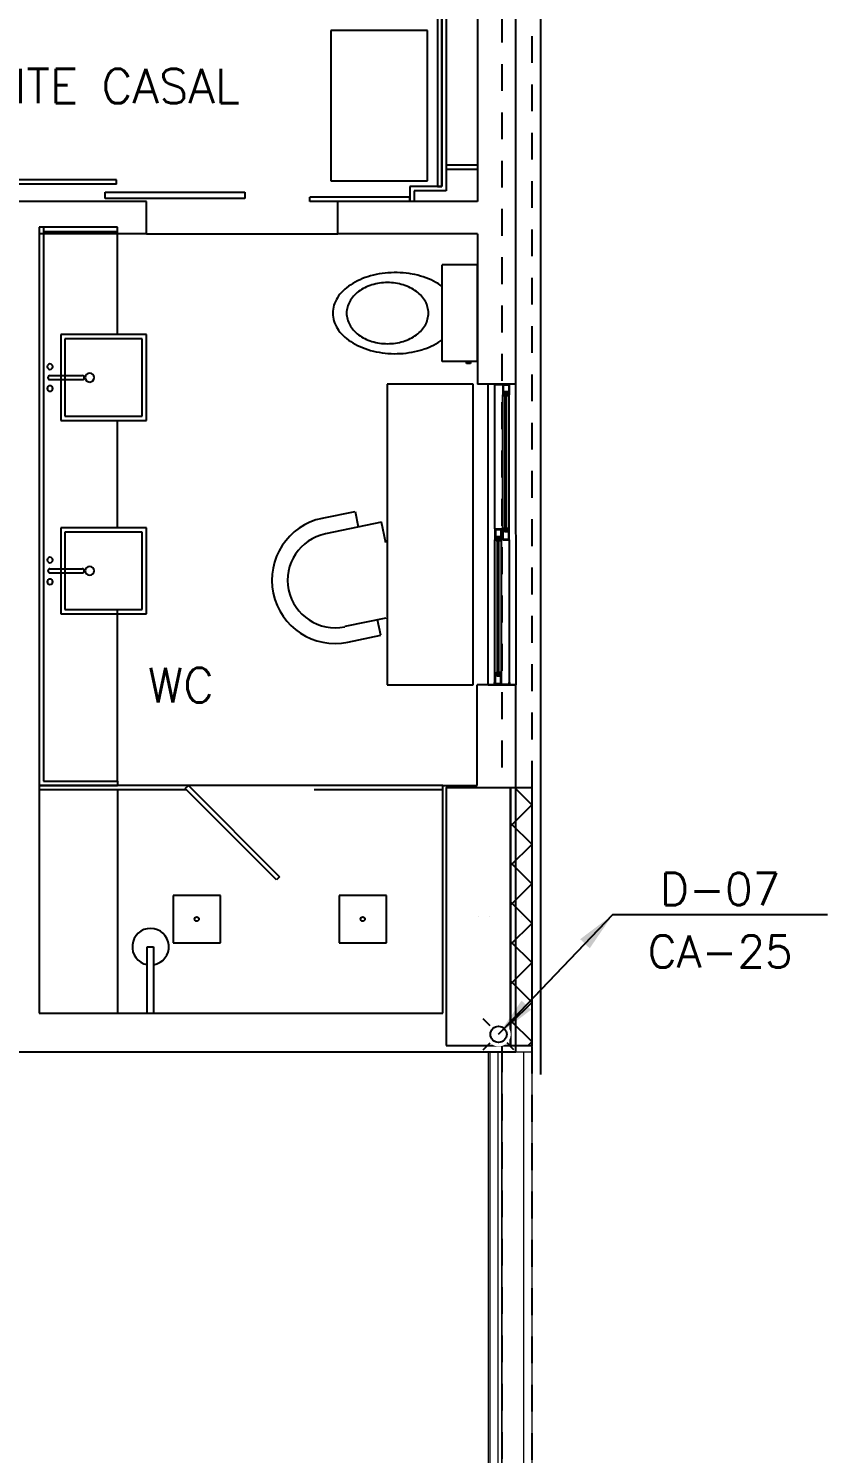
# Model space of a CAD drawing. Header units: millimetres. Extents: x 188.6 to 263.2, y 40.1 to 120.1.
# Drawn here: x 259.39 to 263.11, y 48.13 to 54.76 of the extents above; entities that cross this region are included whole.
import ezdxf
from ezdxf.enums import TextEntityAlignment as Align

# ---------------------------------------------------------------- set-up
doc = ezdxf.new("R2010")
doc.units = ezdxf.units.MM
doc.set_wipeout_variables(frame=1)
doc.linetypes.add('HIDDEN2', pattern=[0.1875, 0.125, -0.0625])
doc.linetypes.add('Linha Tracejada 2_1', pattern=[300, 200, -100])
for name, color, linetype in [('_XREF TL$0$S_CINZA_251', 251, 'Continuous'), ('_XREF TL$0$S_ESQ', 8, 'Continuous'), ('_XREF TL$0$S_HACHURA', 8, 'Continuous'), ('ARQ', 8, 'Continuous'), ('ARQ-BASE', 8, 'Continuous'), ('ESTR-PILARES', 11, 'Continuous'), ('ESTR-VIGAS', 11, 'HIDDEN2'), ('ESTRUTURA', 7, 'Continuous'), ('SPDA-COL', 7, 'Continuous'), ('SPDA-D', 164, 'Continuous'), ('XREF_305_306$0$XREF-TIPO$0$V-MC-VISTA2', 1, 'Continuous')]:
    doc.layers.add(name, color=color, linetype=linetype)
doc.styles.add('60-75', font='romans.shx', dxfattribs={"height": 0.12})
doc.styles.add('ROMANS', font='ROMANS.SHX', dxfattribs={"height": 0.15})
doc.dimstyles.new('IND75', dxfattribs={"dimtxt": 0.15, "dimasz": 0.1875, "dimexe": 0.15, "dimexo": 0, "dimgap": 0.1, "dimtad": 1, "dimzin": 10, "dimdsep": 46, "dimtxsty": '60-75', "dimcen": 0, "dimclrd": 256, "dimclre": 1, "dimclrt": 256, "dimadec": 0, "dimazin": 0, "dimtfac": 1, "dimtix": 1, "dimtmove": 2, "dimatfit": 3, "dimfxl": 0.15, "dimtolj": 1, "dimtzin": 6, "dimarcsym": 0})
pattern_1 = [(0, (-2859.947, -1306.207), (0, 6.985), [5.08, -1.905]), (90, (-2859.947, -1306.207), (-6.985, 4e-16), [5.08, -1.905])]
pattern_2 = [(0, (-2860.427, -1306.207), (0, 6.985), [5.08, -1.905]), (90, (-2860.427, -1306.207), (-6.985, 4e-16), [5.08, -1.905])]

# ---------------------------------------------------------------- blocks, each defined once
blk = doc.blocks.new('ESTR-1TP-29.09.2016')
at = {"layer": 'ESTR-PILARES'}
for p, q in [((58.3371, 13.5502), (58.4174, 13.4698)), ((58.3174, 13.3718), (58.4174, 13.4718)), ((58.3174, 13.386), (58.4174, 13.286)), ((58.3174, 13.188), (58.4174, 13.288)), ((58.3174, 13.2021), (58.4174, 13.1021)), ((58.3174, 13.0041), (58.4174, 13.1041)), ((58.3174, 13.0183), (58.4174, 12.9183)), ((58.1674, 12.9502), (58.1674, 12.9502)), ((58.2174, 12.9502), (58.2174, 12.9502)), ((58.3674, 12.9502), (58.3674, 12.9502)), ((58.3174, 12.8203), (58.4174, 12.9203)), ((58.3174, 12.8344), (58.4174, 12.7344)), ((58.3174, 12.6364), (58.4174, 12.7364)), ((58.3174, 12.6506), (58.4174, 12.5506)), ((58.3174, 12.4526), (58.4174, 12.5526)), ((58.3174, 12.4667), (58.4174, 12.3667)), ((58.3989, 12.3502), (58.4174, 12.3687))]:
    blk.add_line(p, q, dxfattribs=at)
for points in [[(58.0174, 12.3502), (58.3174, 12.3502), (58.3174, 13.5502), (58.0174, 13.5502), (58.0174, 12.3502)], [(58.4174, 13.5502), (58.3174, 13.5502), (58.3174, 12.3502), (58.4174, 12.3502), (58.4174, 13.5502)]]:
    blk.add_lwpolyline(points, dxfattribs=at)
at = {"layer": 'ESTR-VIGAS'}
for points in [[(58.2774, 19.8452), (58.2774, 13.5502)], [(58.4174, 13.5502), (58.4174, 19.8452)], [(58.2774, 12.3502), (58.2774, 9.3652)], [(58.4174, 9.2952), (58.4174, 12.3502)]]:
    blk.add_lwpolyline(points, dxfattribs=at)
blk = doc.blocks.new('_XREF TL$0$XREF_305_306$0$XREF-TIPO$0$A$C23913CE5-flat-1')
at = {"layer": '_XREF TL$0$S_ESQ'}
for p, q in [((0.003, -0.675), (0.003, -0.0022)), ((0.039, -0.003), (0.039, -0.05)), ((0.069, -0.003), (0.039, -0.003)), ((0.039, -0.675), (0.039, -0.05)), ((0.049, -0.05), (0.039, -0.05)), ((0.041, -0.005), (0.041, -0.048)), ((0.067, -0.005), (0.041, -0.005)), ((0.047, -0.048), (0.041, -0.048)), ((0.067, -0.036), (0.047, -0.036)), ((0.047, -0.048), (0.047, -0.036)), ((0.069, -0.038), (0.049, -0.038)), ((0.049, -0.05), (0.049, -0.038)), ((0.051, -0.686), (0.051, -0.039)), ((0.051, -0.039), (0.057, -0.039)), ((0.057, -0.686), (0.057, -0.039)), ((0.059, -0.05), (0.059, -0.038)), ((0.069, -0.05), (0.059, -0.05)), ((0.061, -0.048), (0.061, -0.04)), ((0.067, -0.04), (0.061, -0.04)), ((0.067, -0.048), (0.061, -0.048)), ((0.067, -0.005), (0.067, -0.036)), ((0.067, -0.04), (0.067, -0.048)), ((0.069, -0.003), (0.069, -0.05)), ((0.069, -0.675), (0.069, -0.05)), ((0.003, -0.675), (0.003, -0.725)), ((0.003, -0.675), (0.033, -0.675)), ((0.013, -0.725), (0.003, -0.725)), ((0.003, -1.3465), (0.003, -0.725)), ((0.005, -0.677), (0.005, -0.723)), ((0.005, -0.677), (0.031, -0.677)), ((0.011, -0.723), (0.005, -0.723)), ((0.011, -0.723), (0.011, -0.711)), ((0.031, -0.711), (0.011, -0.711)), ((0.013, -0.725), (0.013, -0.713)), ((0.033, -0.713), (0.013, -0.713)), ((0.015, -1.3575), (0.015, -0.714)), ((0.015, -0.714), (0.021, -0.714)), ((0.021, -1.3575), (0.021, -0.714)), ((0.023, -0.725), (0.023, -0.713)), ((0.033, -0.725), (0.023, -0.725)), ((0.031, -0.715), (0.025, -0.715)), ((0.025, -0.723), (0.025, -0.715)), ((0.031, -0.723), (0.025, -0.723)), ((0.031, -0.677), (0.031, -0.711)), ((0.031, -0.715), (0.031, -0.723)), ((0.033, -0.675), (0.033, -0.725)), ((0.033, -1.397), (0.033, -0.725)), ((0.039, -0.725), (0.039, -0.675)), ((0.049, -0.675), (0.039, -0.675)), ((0.039, -0.725), (0.069, -0.725)), ((0.041, -0.723), (0.041, -0.677)), ((0.047, -0.677), (0.041, -0.677)), ((0.041, -0.723), (0.067, -0.723)), ((0.047, -0.677), (0.047, -0.689)), ((0.067, -0.689), (0.047, -0.689)), ((0.049, -0.675), (0.049, -0.687)), ((0.069, -0.687), (0.049, -0.687)), ((0.051, -0.686), (0.057, -0.686)), ((0.059, -0.675), (0.059, -0.687)), ((0.069, -0.675), (0.059, -0.675)), ((0.061, -0.677), (0.061, -0.685)), ((0.067, -0.677), (0.061, -0.677)), ((0.067, -0.685), (0.061, -0.685)), ((0.067, -0.685), (0.067, -0.677)), ((0.067, -0.723), (0.067, -0.689)), ((0.069, -0.725), (0.069, -0.675)), ((0.069, -0.725), (0.069, -1.3982)), ((0.003, -1.397), (0.003, -1.3465)), ((0.013, -1.3465), (0.003, -1.3465)), ((0.011, -1.3485), (0.005, -1.3485)), ((0.005, -1.395), (0.005, -1.3485)), ((0.011, -1.3485), (0.011, -1.3605)), ((0.031, -1.3605), (0.011, -1.3605)), ((0.013, -1.3465), (0.013, -1.3585)), ((0.033, -1.3585), (0.013, -1.3585)), ((0.015, -1.3575), (0.021, -1.3575)), ((0.023, -1.3465), (0.023, -1.3585)), ((0.033, -1.3465), (0.023, -1.3465)), ((0.025, -1.3485), (0.025, -1.3565)), ((0.031, -1.3485), (0.025, -1.3485)), ((0.031, -1.3565), (0.025, -1.3565)), ((0.031, -1.3565), (0.031, -1.3485)), ((0.031, -1.395), (0.031, -1.3605)), ((0.033, -1.397), (0.033, -1.3585)), ((0.003, -1.397), (0.033, -1.397)), ((0.005, -1.395), (0.031, -1.395))]:
    blk.add_line(p, q, dxfattribs=at)
for points in [[(0.001, -0.0002), (0.001, -0.0104), (0.003, -0.0104), (0.003, -0.0022), (0.069, -0.0022), (0.069, -0.0102), (0.071, -0.0102), (0.071, -0.0002), (0.001, -0.0002)], [(0.001, -1.4002), (0.001, -1.39), (0.003, -1.39), (0.003, -1.3982), (0.069, -1.3982), (0.069, -1.3902), (0.071, -1.3902), (0.071, -1.4002), (0.001, -1.4002)]]:
    blk.add_lwpolyline(points, dxfattribs=at)
for points in [[(0.0505, -0.0385, 1), (0.0495, -0.0385), (0.0495, -0.05, -0.414214), (0.049, -0.0505), (0.044, -0.0505, 0.38517), (0.049, -0.055), (0.0505, -0.055)], [(0.064, -0.0505), (0.059, -0.0505, -0.414214), (0.0585, -0.05), (0.0585, -0.0385, 1), (0.0575, -0.0385), (0.0575, -0.055), (0.059, -0.055, 0.38517)], [(0.0145, -0.7135, 1), (0.0135, -0.7135), (0.0135, -0.725, -0.414214), (0.013, -0.7255), (0.008, -0.7255, 0.38517), (0.013, -0.73), (0.0145, -0.73)], [(0.028, -0.7255), (0.023, -0.7255, -0.414214), (0.0225, -0.725), (0.0225, -0.7135, 1), (0.0215, -0.7135), (0.0215, -0.73), (0.023, -0.73, 0.38517)], [(0.0505, -0.6865, -1), (0.0495, -0.6865), (0.0495, -0.675, 0.414214), (0.049, -0.6745), (0.044, -0.6745, -0.38517), (0.049, -0.67), (0.0505, -0.67)], [(0.064, -0.6745), (0.059, -0.6745, 0.414214), (0.0585, -0.675), (0.0585, -0.6865, -1), (0.0575, -0.6865), (0.0575, -0.67), (0.059, -0.67, -0.38517)], [(0.0135, -1.3465, 0.414214), (0.013, -1.346), (0.008, -1.346, -0.38517), (0.013, -1.3415), (0.0145, -1.3415), (0.0145, -1.358, -1), (0.0135, -1.358)], [(0.0225, -1.3465, -0.414214), (0.023, -1.346), (0.028, -1.346, 0.38517), (0.023, -1.3415), (0.0215, -1.3415), (0.0215, -1.358, 1), (0.0225, -1.358)]]:
    blk.add_lwpolyline(points, format="xyb", close=True, dxfattribs=at)
blk = doc.blocks.new('arq-3pav')
at = {"layer": '_XREF TL$0$S_CINZA_251'}
h = blk.add_hatch(dxfattribs=at)
h.set_pattern_fill('ANGLE', color=256)
h.set_pattern_definition(pattern_2)
h.paths.add_polyline_path([(54.7937, 9.9773), (54.7448, 9.9773), (54.7448, 9.9722), (54.7937, 9.9722)])
h.paths.add_polyline_path([(54.7448, 9.9773), (54.7448, 9.9722)], flags=17)
h.paths.add_polyline_path([(54.7717, 9.9722), (54.7667, 9.9722), (54.7664, 9.9073), (54.7714, 9.9073)])
h = blk.add_hatch(dxfattribs=at)
h.set_pattern_fill('ANGLE', color=256)
h.set_pattern_definition(pattern_1)
h.paths.add_polyline_path([(55.2738, 9.9773), (55.2249, 9.9773), (55.2249, 9.9722), (55.2738, 9.9722)])
h.paths.add_polyline_path([(55.2249, 9.9773), (55.2249, 9.9722)], flags=17)
h.paths.add_polyline_path([(55.2518, 9.9722), (55.2468, 9.9722), (55.2464, 9.9073), (55.2514, 9.9073)])
at = {"layer": '_XREF TL$0$S_HACHURA'}
h = blk.add_hatch(dxfattribs=at)
h.set_pattern_fill('ANGLE', color=256)
h.set_pattern_definition(pattern_2)
h.paths.add_polyline_path([(54.8602, 9.99), (54.8112, 9.99), (54.8112, 9.9849), (54.8602, 9.9849)])
h.paths.add_polyline_path([(54.8382, 9.9849), (54.8332, 9.9849), (54.8328, 9.92), (54.8378, 9.92)])
h = blk.add_hatch(dxfattribs=at)
h.set_pattern_fill('ANGLE', color=256)
h.set_pattern_definition(pattern_1)
h.paths.add_polyline_path([(55.3403, 9.99), (55.2913, 9.99), (55.2913, 9.9849), (55.3403, 9.9849)])
h.paths.add_polyline_path([(55.3183, 9.9849), (55.3133, 9.9849), (55.3129, 9.92), (55.3179, 9.92)])
at = {"layer": 'ARQ'}
for p, q in [((56.7703, 9.6347), (56.7703, 22.33)), ((56.6553, 12.85), (56.6553, 18.49)), ((56.2904, 17.27), (56.2904, 13.77)), ((56.3104, 13.77), (56.3104, 17.27)), ((56.3104, 17.265), (56.3104, 13.77)), ((56.3304, 17.265), (56.3304, 13.75)), ((56.4753, 17.265), (56.4753, 13.6999)), ((56.2433, 14.4958), (55.7933, 14.4958)), ((55.7933, 14.4958), (55.7933, 13.7958)), ((56.2433, 13.7958), (56.2433, 14.4958)), ((56.3304, 13.87), (56.4753, 13.87)), ((56.3304, 13.85), (56.4753, 13.85)), ((54.7953, 13.8), (53.3953, 13.8)), ((54.7953, 13.78), (53.3953, 13.78)), ((54.7424, 13.7439), (55.3924, 13.7439)), ((54.7424, 13.7139), (54.7424, 13.7439)), ((54.7953, 13.78), (54.7953, 13.8)), ((55.3924, 13.7439), (55.3924, 13.7139)), ((55.7933, 13.7958), (56.2433, 13.7958)), ((56.3104, 13.77), (56.1604, 13.77)), ((56.1604, 13.77), (56.1604, 13.7)), ((56.3304, 13.75), (56.1804, 13.75)), ((56.1804, 13.75), (56.1804, 13.7)), ((56.2904, 13.77), (56.3104, 13.77)), ((54.9353, 13.7), (54.3153, 13.7)), ((55.3924, 13.7139), (54.7424, 13.7139)), ((54.9353, 13.55), (54.9353, 13.7)), ((56.1604, 13.72), (55.6953, 13.72)), ((56.1604, 13.7), (55.6953, 13.7)), ((56.4753, 13.6999), (55.8253, 13.6999)), ((55.8253, 13.5499), (55.8253, 13.6999)), ((54.799, 13.58), (54.4353, 13.58)), ((54.4353, 13.58), (54.4353, 10.98)), ((54.9353, 13.55), (54.4353, 13.55)), ((54.4353, 13.55), (54.4353, 9.92)), ((54.799, 13.55), (54.4353, 13.55)), ((54.4353, 13.55), (54.4353, 11.92)), ((54.799, 13.55), (54.4353, 13.55)), ((54.4353, 13.55), (54.4353, 11.92)), ((54.4553, 13.58), (54.4553, 11)), ((54.4553, 13.56), (54.799, 13.56)), ((54.799, 13.08), (54.799, 13.58)), ((54.9353, 13.55), (55.8253, 13.5499)), ((56.4754, 13.55), (55.8253, 13.5499)), ((56.4754, 13.55), (56.4754, 12.85)), ((56.3122, 12.9556), (56.3122, 13.4044)), ((56.4754, 13.4044), (56.3122, 13.4044)), ((56.3122, 12.9556), (56.3122, 13.4044)), ((56.4754, 13.4044), (56.3122, 13.4044)), ((56.4754, 12.9556), (56.4754, 13.4044)), ((56.4754, 12.9556), (56.4754, 13.4044)), ((54.9353, 13.08), (54.5353, 13.08)), ((54.5353, 13.08), (54.5353, 12.68)), ((54.9353, 12.68), (54.9353, 13.08)), ((54.9153, 13.06), (54.5553, 13.06)), ((54.5553, 13.06), (54.5553, 12.7)), ((54.9153, 12.7), (54.9153, 13.06)), ((56.4754, 12.9556), (56.3122, 12.9556)), ((56.4754, 12.9556), (56.3122, 12.9556)), ((56.4253, 12.9459), (56.4253, 12.9554)), ((56.4253, 12.9554), (56.4428, 12.9554)), ((56.4253, 12.9459), (56.4253, 12.9554)), ((56.4253, 12.9554), (56.4428, 12.9554)), ((56.4428, 12.9459), (56.4253, 12.9459)), ((56.4428, 12.9459), (56.4253, 12.9459)), ((56.4428, 12.9554), (56.4428, 12.9459)), ((56.4428, 12.9554), (56.4428, 12.9459)), ((54.4853, 12.8895), (54.6355, 12.8895)), ((54.4853, 12.8705), (54.6355, 12.8705)), ((56.4552, 12.85), (56.0552, 12.85)), ((56.0552, 12.85), (56.0552, 11.45)), ((56.4552, 11.45), (56.4552, 12.85)), ((56.6553, 12.85), (56.4754, 12.85)), ((56.5254, 11.45), (56.5253, 12.85)), ((56.6554, 11.45), (56.6553, 12.85)), ((54.5353, 12.68), (54.9353, 12.68)), ((54.5553, 12.7), (54.9153, 12.7)), ((54.799, 12.18), (54.799, 12.68)), ((55.7529, 12.2246), (55.906, 12.2564)), ((55.906, 12.2564), (55.921, 12.1844)), ((54.9353, 12.18), (54.5353, 12.18)), ((54.5353, 12.18), (54.5353, 11.78)), ((54.9153, 12.16), (54.5553, 12.16)), ((54.5553, 12.16), (54.5553, 11.8)), ((54.9153, 11.8), (54.9153, 12.16)), ((54.9353, 11.78), (54.9353, 12.18)), ((56.0291, 12.2069), (55.7679, 12.1525)), ((56.0491, 12.1105), (56.0291, 12.2069)), ((54.4853, 11.9895), (54.6355, 11.9895)), ((54.4853, 11.9705), (54.6355, 11.9705)), ((54.5353, 11.78), (54.9353, 11.78)), ((54.5553, 11.8), (54.9153, 11.8)), ((54.799, 11), (54.799, 11.8)), ((56.0491, 11.76), (55.8578, 11.7202)), ((56.0259, 11.6799), (56.0109, 11.752)), ((55.8728, 11.6481), (56.0259, 11.6799)), ((56.0552, 11.45), (56.4552, 11.45)), ((56.4752, 10.98), (56.4752, 11.45)), ((56.6553, 11.45), (56.4752, 11.45)), ((56.5253, 11.45), (56.6553, 11.45)), ((56.6552, 9.74), (56.6553, 11.45)), ((54.4353, 10.98), (54.799, 10.98)), ((56.3154, 10.98), (54.4353, 10.98)), ((55.1213, 10.96), (54.4353, 10.96)), ((54.4553, 11), (54.799, 11)), ((54.799, 11), (54.799, 10.98)), ((54.799, 10.96), (54.799, 9.92)), ((55.1154, 10.9659), (55.1296, 10.98)), ((55.5397, 10.5416), (55.1154, 10.9659)), ((55.1296, 10.98), (55.5538, 10.5557)), ((55.7654, 10.96), (55.7153, 10.96)), ((56.3154, 10.96), (55.7654, 10.96)), ((55.5538, 10.5557), (55.5397, 10.5416)), ((55.2789, 10.4687), (55.0589, 10.4687)), ((55.0589, 10.4687), (55.0589, 10.2487)), ((55.2789, 10.2487), (55.2789, 10.4687)), ((56.052, 10.4687), (55.832, 10.4687)), ((55.832, 10.4687), (55.832, 10.2487)), ((56.052, 10.2487), (56.052, 10.4687)), ((55.0589, 10.2487), (55.2789, 10.2487)), ((55.832, 10.2487), (56.052, 10.2487)), ((54.4353, 9.92), (56.3154, 9.92)), ((53.2453, 9.74), (56.6552, 9.74))]:
    blk.add_line(p, q, dxfattribs=at)
at = {"layer": 'ARQ', "linetype": 'Continuous'}
for p, q in [((56.3304, 13.87), (56.3304, 13.85)), ((56.4753, 13.87), (56.4753, 13.85)), ((55.6953, 13.7), (55.6953, 13.72)), ((56.1604, 13.7), (56.1604, 13.72)), ((56.1804, 13.7), (56.1604, 13.7))]:
    blk.add_line(p, q, dxfattribs=at)
at = {"layer": 'ARQ', "color": 8, "linetype": 'Linha Tracejada 2_1', "lineweight": 0}
for p, q in [((56.5717, 6.7517), (56.5719, 9.74)), ((56.6917, 6.7517), (56.6919, 9.7393))]:
    blk.add_line(p, q, dxfattribs=at)
at = {"layer": 'ARQ', "color": 8, "linetype": 'Continuous', "lineweight": 0}
blk.add_line((56.5899, 6.545), (56.5899, 9.75), dxfattribs=at)
at = {"layer": 'ARQ'}
blk.add_lwpolyline([(56.3154, 9.92), (56.3154, 10.98), (56.4752, 10.98)], dxfattribs=at)
at = {"layer": 'ARQ', "color": 8, "linetype": 'Continuous', "lineweight": 0, "flags": 128}
for points in [[(56.525, 9.74), (56.525, 6.535)], [(56.535, 6.545), (56.535, 9.74)], [(56.535, 7.8702), (56.535, 9.74), (56.5899, 9.74), (56.5899, 7.8702)]]:
    blk.add_lwpolyline(points, dxfattribs=at)
for points in [[(56.525, 6.535), (56.73, 6.535), (56.73, 9.7393), (56.525, 9.7393)], [(56.5899, 6.545), (56.535, 6.545), (56.535, 9.74), (56.5899, 9.74)]]:
    blk.add_lwpolyline(points, close=True, dxfattribs=at)
at = {"layer": 'ARQ'}
for centre in [(55.1689, 10.3587), (55.942, 10.3587)]:
    blk.add_circle(centre, 0.01, dxfattribs=at)
for centre, radius, start, end in [((56.0625, 13.0355), 0.3287, 109.5374, 118.40946), ((56.0625, 13.0355), 0.3287, 109.5374, 118.40946), ((56.0824, 12.9804), 0.3874, 101.63962, 109.59059), ((56.0824, 12.9804), 0.3874, 101.63962, 109.59059), ((56.0912, 12.9392), 0.4295, 94.26321, 101.68465), ((56.0912, 12.9392), 0.4295, 94.26321, 101.68465), ((56.0928, 12.9223), 0.4465, 87.07223, 94.30356), ((56.0928, 12.9223), 0.4465, 87.07223, 94.30356), ((56.0937, 12.9339), 0.4348, 79.75197, 87.11217), ((56.0937, 12.9339), 0.4348, 79.75197, 87.11217), ((56.1008, 12.9711), 0.397, 71.97382, 79.79579), ((56.1008, 12.9711), 0.397, 71.97382, 79.79579), ((56.1185, 13.0246), 0.3406, 63.36192, 72.02528), ((56.1185, 13.0246), 0.3406, 63.36192, 72.02528), ((55.995, 13.1375), 0.206, 128.5436, 140.66215), ((55.995, 13.1375), 0.206, 128.5436, 140.66215), ((56.0317, 13.0917), 0.2647, 118.34824, 128.60094), ((56.0317, 13.0917), 0.2647, 118.34824, 128.60094), ((56.0183, 13.1515), 0.1609, 126.59319, 138.02127), ((56.0183, 13.1515), 0.1609, 126.59319, 138.02127), ((56.0356, 13.1283), 0.1898, 116.39158, 126.6257), ((56.0356, 13.1283), 0.1898, 116.39158, 126.6257), ((56.0483, 13.1032), 0.218, 107.09908, 116.43054), ((56.0483, 13.1032), 0.218, 107.09908, 116.43054), ((56.0551, 13.0817), 0.2404, 98.39707, 107.13764), ((56.0551, 13.0817), 0.2404, 98.39707, 107.13764), ((56.057, 13.0694), 0.2529, 89.98306, 98.4338), ((56.057, 13.0694), 0.2529, 89.98306, 98.4338), ((56.0572, 13.0694), 0.2529, 81.56824, 90.01898), ((56.0572, 13.0694), 0.2529, 81.56824, 90.01898), ((56.0592, 13.0817), 0.2404, 72.8644, 81.60497), ((56.0592, 13.0817), 0.2404, 72.8644, 81.60497), ((56.0659, 13.1032), 0.218, 63.5715, 72.90296), ((56.0659, 13.1032), 0.218, 63.5715, 72.90296), ((56.0786, 13.1283), 0.1898, 53.37634, 63.61046), ((56.0786, 13.1283), 0.1898, 53.37634, 63.61046), ((56.0959, 13.1515), 0.1609, 41.98077, 53.40885), ((56.0959, 13.1515), 0.1609, 41.98077, 53.40885), ((56.1474, 13.0815), 0.2768, 53.47011, 63.422), ((56.1474, 13.0815), 0.2768, 53.47011, 63.422), ((55.9346, 13.1782), 0.1326, 155.03492, 171.28108), ((55.9346, 13.1782), 0.1326, 155.03492, 171.28108), ((55.9598, 13.1662), 0.1606, 140.6461, 154.95083), ((55.9598, 13.1662), 0.1606, 140.6461, 154.95083), ((55.9745, 13.1799), 0.1079, 165.03303, 179.94532), ((55.9745, 13.1799), 0.1079, 165.03303, 179.94532), ((55.9836, 13.1773), 0.1174, 150.84819, 164.9469), ((55.9836, 13.1773), 0.1174, 150.84819, 164.9469), ((55.9995, 13.1684), 0.1357, 138.01083, 150.81485), ((55.9995, 13.1684), 0.1357, 138.01083, 150.81485), ((56.1147, 13.1684), 0.1357, 29.18718, 41.99121), ((56.1147, 13.1684), 0.1357, 29.18718, 41.99121), ((56.1306, 13.1773), 0.1174, 15.05514, 29.15385), ((56.1306, 13.1773), 0.1174, 15.05514, 29.15385), ((56.1397, 13.1799), 0.1079, 0.05672, 14.96901), ((56.1397, 13.1799), 0.1079, 0.05672, 14.96901), ((55.9254, 13.18), 0.1233, 171.47391, 188.52814), ((55.9254, 13.18), 0.1233, 171.47391, 188.52814), ((55.9346, 13.1819), 0.1326, 188.72098, 204.96713), ((55.9346, 13.1819), 0.1326, 188.72098, 204.96713), ((55.9745, 13.1802), 0.1079, 180.05672, 194.96901), ((55.9745, 13.1802), 0.1079, 180.05672, 194.96901), ((55.9836, 13.1828), 0.1174, 195.05514, 209.15385), ((55.9836, 13.1828), 0.1174, 195.05514, 209.15385), ((56.1306, 13.1828), 0.1174, 330.84819, 344.9469), ((56.1306, 13.1828), 0.1174, 330.84819, 344.9469), ((56.1397, 13.1802), 0.1079, 345.03303, 359.94532), ((56.1397, 13.1802), 0.1079, 345.03303, 359.94532), ((55.9598, 13.1939), 0.1606, 205.05122, 219.35595), ((55.9598, 13.1939), 0.1606, 205.05122, 219.35595), ((55.995, 13.2226), 0.206, 219.3399, 231.45845), ((55.995, 13.2226), 0.206, 219.3399, 231.45845), ((55.9995, 13.1917), 0.1357, 209.18718, 221.99121), ((55.9995, 13.1917), 0.1357, 209.18718, 221.99121), ((56.0183, 13.2086), 0.1609, 221.98077, 233.40885), ((56.0183, 13.2086), 0.1609, 221.98077, 233.40885), ((56.0356, 13.2318), 0.1898, 233.37634, 243.61046), ((56.0356, 13.2318), 0.1898, 233.37634, 243.61046), ((56.0786, 13.2318), 0.1898, 296.39158, 306.6257), ((56.0786, 13.2318), 0.1898, 296.39158, 306.6257), ((56.0959, 13.2086), 0.1609, 306.59319, 318.02127), ((56.0959, 13.2086), 0.1609, 306.59319, 318.02127), ((56.1147, 13.1918), 0.1357, 318.01083, 330.81485), ((56.1147, 13.1918), 0.1357, 318.01083, 330.81485), ((56.0317, 13.2684), 0.2647, 231.40111, 241.65381), ((56.0317, 13.2684), 0.2647, 231.40111, 241.65381), ((56.0625, 13.3246), 0.3287, 241.59259, 250.46465), ((56.0625, 13.3246), 0.3287, 241.59259, 250.46465), ((56.0483, 13.257), 0.218, 243.5715, 252.90296), ((56.0483, 13.257), 0.218, 243.5715, 252.90296), ((56.0824, 13.3797), 0.3874, 250.41146, 258.36242), ((56.0824, 13.3797), 0.3874, 250.41146, 258.36242), ((56.0551, 13.2784), 0.2404, 252.8644, 261.60497), ((56.0551, 13.2784), 0.2404, 252.8644, 261.60497), ((56.057, 13.2907), 0.2529, 261.56824, 270.01898), ((56.057, 13.2907), 0.2529, 261.56824, 270.01898), ((56.0572, 13.2907), 0.2529, 269.98306, 278.4338), ((56.0572, 13.2907), 0.2529, 269.98306, 278.4338), ((56.0592, 13.2784), 0.2404, 278.39707, 287.13764), ((56.0592, 13.2784), 0.2404, 278.39707, 287.13764), ((56.0659, 13.257), 0.218, 287.09908, 296.43054), ((56.0659, 13.257), 0.218, 287.09908, 296.43054), ((56.1007, 13.389), 0.397, 280.20625, 288.02823), ((56.1007, 13.389), 0.397, 280.20625, 288.02823), ((56.1185, 13.3355), 0.3406, 287.97677, 296.64013), ((56.1185, 13.3355), 0.3406, 287.97677, 296.64013), ((56.1474, 13.2786), 0.2768, 296.58005, 306.53194), ((56.1474, 13.2786), 0.2768, 296.58005, 306.53194), ((54.4853, 12.9308), 0.0127, 90, 270), ((54.4853, 12.9308), 0.0127, 270, 90), ((56.0912, 13.4209), 0.4295, 258.3174, 265.73884), ((56.0912, 13.4209), 0.4295, 258.3174, 265.73884), ((56.0928, 13.4378), 0.4465, 265.69849, 272.92982), ((56.0928, 13.4378), 0.4465, 265.69849, 272.92982), ((56.0937, 13.4262), 0.4348, 272.88988, 280.25007), ((56.0937, 13.4262), 0.4348, 272.88988, 280.25007), ((54.4853, 12.88), 0.00952, 90, 270), ((54.6355, 12.88), 0.00952, 270, 90), ((54.6703, 12.88), 0.0206, 90, 270), ((54.6703, 12.88), 0.0206, 270, 90), ((54.4853, 12.8292), 0.0127, 90, 270), ((54.4853, 12.8292), 0.0127, 270, 90), ((55.8128, 11.9363), 0.2944, 101.74821, 281.74821), ((55.8128, 11.9363), 0.2208, 101.74821, 281.74821), ((54.4853, 12.0308), 0.0127, 90, 270), ((54.4853, 12.0308), 0.0127, 270, 90), ((54.4853, 11.98), 0.00952, 90, 270), ((54.6355, 11.98), 0.00952, 270, 90), ((54.6703, 11.98), 0.0206, 90, 270), ((54.6703, 11.98), 0.0206, 270, 90), ((54.4853, 11.9292), 0.0127, 90, 270), ((54.4853, 11.9292), 0.0127, 270, 90)]:
    blk.add_arc(centre, radius, start, end, dxfattribs=at)
blk.add_blockref('_XREF TL$0$XREF_305_306$0$XREF-TIPO$0$A$C23913CE5-flat-1', (56.5544, 12.8502), dxfattribs=at)
at = {"layer": 'ESTRUTURA'}
blk.add_blockref('ESTR-1TP-29.09.2016', (-1.6874, -2.5802), dxfattribs=at)
blk = doc.blocks.new('INDU')
at = {"color": 7}
blk.add_line((-0.005, 0), (0.005, 0), dxfattribs=at)
at = {"style": 'ROMANS'}
for tag, p in [('TQ-01', (0, 0.001189)), ('100', (0, -0.001718))]:
    blk.add_attdef(tag, text='', height=0.0015, dxfattribs=at).set_placement(p, align=Align.MIDDLE)
blk = doc.blocks.new('cap')
blk.add_wipeout([(0.0003, 0.075), (-0.0036, 0.0749), (-0.0076, 0.0746), (-0.0115, 0.0741), (-0.0153, 0.0734), (-0.0191, 0.0725), (-0.0229, 0.0714), (-0.0266, 0.0701), (-0.0302, 0.0686), (-0.0338, 0.067), (-0.0373, 0.0651), (-0.0406, 0.0631), (-0.0439, 0.0608), (-0.047, 0.0585), (-0.05, 0.0559), (-0.0528, 0.0532), (-0.0555, 0.0504), (-0.0581, 0.0474), (-0.0605, 0.0443), (-0.0627, 0.0411), (-0.0648, 0.0377), (-0.0667, 0.0343), (-0.0684, 0.0308), (-0.0699, 0.0271), (-0.0712, 0.0234), (-0.0724, 0.0197), (-0.0733, 0.0159), (-0.074, 0.012), (-0.0746, 0.0081), (-0.0749, 0.0042), (-0.075, 0.0003), (-0.0749, -0.0036), (-0.0746, -0.0076), (-0.0741, -0.0115), (-0.0734, -0.0153), (-0.0725, -0.0191), (-0.0714, -0.0229), (-0.0701, -0.0266), (-0.0686, -0.0302), (-0.067, -0.0338), (-0.0651, -0.0373), (-0.0631, -0.0406), (-0.0608, -0.0439), (-0.0585, -0.047), (-0.0559, -0.05), (-0.0532, -0.0528), (-0.0504, -0.0555), (-0.0474, -0.0581), (-0.0443, -0.0605), (-0.0411, -0.0627), (-0.0377, -0.0648), (-0.0343, -0.0667), (-0.0308, -0.0684), (-0.0271, -0.0699), (-0.0234, -0.0712), (-0.0197, -0.0724), (-0.0159, -0.0733), (-0.012, -0.074), (-0.0081, -0.0746), (-0.0042, -0.0749), (-0.0003, -0.075), (0.0036, -0.0749), (0.0076, -0.0746), (0.0115, -0.0741), (0.0153, -0.0734), (0.0191, -0.0725), (0.0229, -0.0714), (0.0266, -0.0701), (0.0302, -0.0686), (0.0338, -0.067), (0.0373, -0.0651), (0.0406, -0.0631), (0.0439, -0.0608), (0.047, -0.0585), (0.05, -0.0559), (0.0528, -0.0532), (0.0555, -0.0504), (0.0581, -0.0474), (0.0605, -0.0443), (0.0627, -0.0411), (0.0648, -0.0377), (0.0667, -0.0343), (0.0684, -0.0308), (0.0699, -0.0271), (0.0712, -0.0234), (0.0724, -0.0197), (0.0733, -0.0159), (0.074, -0.012), (0.0746, -0.0081), (0.0749, -0.0042), (0.075, -0.0003), (0.0749, 0.0036), (0.0746, 0.0076), (0.0741, 0.0115), (0.0734, 0.0153), (0.0725, 0.0191), (0.0714, 0.0229), (0.0701, 0.0266), (0.0686, 0.0302), (0.067, 0.0338), (0.0651, 0.0373), (0.0631, 0.0406), (0.0608, 0.0439), (0.0585, 0.047), (0.0559, 0.05), (0.0532, 0.0528), (0.0504, 0.0555), (0.0474, 0.0581), (0.0443, 0.0605), (0.0411, 0.0627), (0.0377, 0.0648), (0.0343, 0.0667), (0.0308, 0.0684), (0.0271, 0.0699), (0.0234, 0.0712), (0.0197, 0.0724), (0.0159, 0.0733), (0.012, 0.074), (0.0081, 0.0746), (0.0042, 0.0749)])
for p, q in [((-0.053, 0.053), (-0.0955, 0.0955)), ((0.053, 0.053), (0.0955, 0.0955)), ((-0.0955, -0.0955), (-0.053, -0.053)), ((0.0955, -0.0955), (0.053, -0.053))]:
    blk.add_line(p, q)
blk.add_circle((0, 0), 0.0504)
blk = doc.blocks.new('XREF_305_306$0$XREF-TIPO$0$CHUVEIRO-flat-1')
at = {"layer": 'ARQ-BASE'}
for p, q in [((104.5817, -216.39), (104.8912, -216.39)), ((104.5817, -216.39), (104.5817, -216.42)), ((104.8912, -216.42), (104.5817, -216.42)), ((104.8912, -216.39), (104.8912, -216.42))]:
    blk.add_line(p, q, dxfattribs=at)
blk.add_ellipse((104.8916, -216.4058), major_axis=(0, -0.0851), ratio=1, start_param=-1.402963, end_param=4.526007, dxfattribs=at)

msp = doc.modelspace()

# ---------------------------------------------------------------- block references
msp.add_blockref('arq-3pav', (205.0084, 40.2568))
at = {"layer": 'SPDA-COL'}
ref = msp.add_blockref('INDU', (262.6142, 50.6361), dxfattribs=dict(at, xscale=100, yscale=100, zscale=100))
ref.add_attrib('100', 'CA-25', dxfattribs={"layer": '0', "height": 0.15, "style": 'ROMANS'}).set_placement((262.6142, 50.4644, 0.9), align=Align.MIDDLE)
ref.add_attrib('TQ-01', 'D-07', dxfattribs={"layer": '0', "height": 0.15, "style": 'ROMANS'}).set_placement((262.6142, 50.7551, 0.9), align=Align.MIDDLE)

# ---------------------------------------------------------------- next in the draw order: block references
at = {"layer": 'ESTRUTURA'}
msp.add_blockref('ESTR-1TP-29.09.2016', (203.3211, 37.6766), dxfattribs=at)
at = {"layer": 'XREF_305_306$0$XREF-TIPO$0$V-MC-VISTA2', "color": 8, "rotation": 90}
msp.add_blockref('XREF_305_306$0$XREF-TIPO$0$CHUVEIRO-flat-1', (43.5562, -54.4048), dxfattribs=at)

# ---------------------------------------------------------------- next in the draw order: texts
at = {"layer": 'ARQ-BASE', "color": 8, "style": '60-75'}
for s, p in [('SUITE CASAL', (259.0412, 54.4139)), ('WC', (259.9493, 51.6246))]:
    msp.add_text(s, height=0.16, dxfattribs=at).set_placement(p)

# ---------------------------------------------------------------- next in the draw order: block references
at = {"layer": 'SPDA-D', "xscale": 0.75, "yscale": 0.75, "zscale": 0.75}
msp.add_blockref('cap', (261.5825, 50.0788), dxfattribs=at)

# ---------------------------------------------------------------- next in the draw order: leaders
at = {"layer": 'SPDA-COL'}
for points in [[(262.1142, 50.6361), (261.5825, 50.0788)], [(261.5825, 50.0788), (262.1142, 50.6361)]]:
    msp.add_leader(points, dimstyle='IND75', dxfattribs=at)

doc.saveas('drawing.dxf')
